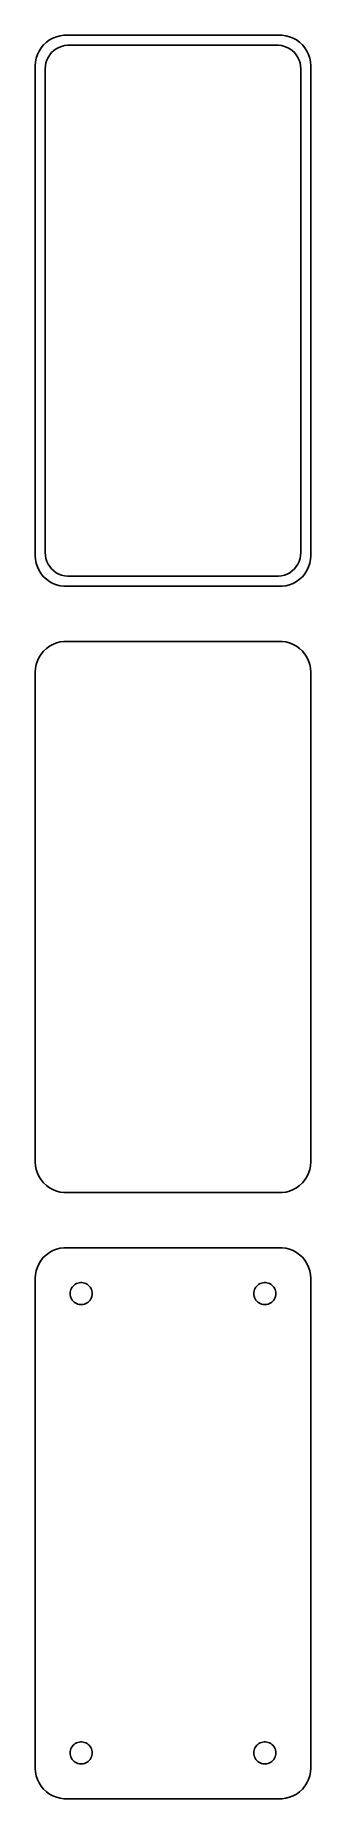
# Model space of a CAD drawing. Header units: metres. Extents: x -22 to 22, y 153 to 441.
import ezdxf

# ---------------------------------------------------------------- set-up
doc = ezdxf.new("R2010")
doc.units = ezdxf.units.M

msp = doc.modelspace()

# ---------------------------------------------------------------- linework, layer by layer
for p, q in [((-19.0451, 440.755), (-19.6289, 440.524)), ((-18.4369, 440.911), (-19.0451, 440.755)), ((-17.8139, 440.99), (-18.4369, 440.911)), ((17.8139, 440.99), (-17.8139, 440.99)), ((18.4369, 440.911), (17.8139, 440.99)), ((19.0451, 440.755), (18.4369, 440.911)), ((19.6289, 440.524), (19.0451, 440.755)), ((-22.1489, 437.841), (-22.3429, 437.243)), ((-21.8815, 438.409), (-22.1489, 437.841)), ((-21.5451, 438.939), (-21.8815, 438.409)), ((-21.1448, 439.423), (-21.5451, 438.939)), ((-20.6871, 439.853), (-21.1448, 439.423)), ((-20.1791, 440.222), (-20.6871, 439.853)), ((-20.3936, 437.366), (-20.133, 437.776)), ((-19.6289, 440.524), (-20.1791, 440.222)), ((-20.133, 437.776), (-19.823, 438.151)), ((-19.823, 438.151), (-19.4685, 438.484)), ((-19.4685, 438.484), (-19.0751, 438.77)), ((-19.0751, 438.77), (-18.6489, 439.004)), ((-18.6489, 439.004), (-18.1967, 439.183)), ((-18.1967, 439.183), (-17.7256, 439.304)), ((-17.7256, 439.304), (-17.2432, 439.365)), ((-17.2432, 439.365), (17.2432, 439.365)), ((17.2432, 439.365), (17.7256, 439.304)), ((17.7256, 439.304), (18.1967, 439.183)), ((18.1967, 439.183), (18.6489, 439.004)), ((18.6489, 439.004), (19.0751, 438.77)), ((19.0751, 438.77), (19.4685, 438.484)), ((19.4685, 438.484), (19.823, 438.151)), ((20.1791, 440.222), (19.6289, 440.524)), ((19.823, 438.151), (20.133, 437.776)), ((20.133, 437.776), (20.3936, 437.366)), ((20.6871, 439.853), (20.1791, 440.222)), ((21.1448, 439.423), (20.6871, 439.853)), ((21.5451, 438.939), (21.1448, 439.423)), ((21.8815, 438.409), (21.5451, 438.939)), ((22.1489, 437.841), (21.8815, 438.409)), ((22.3429, 437.243), (22.1489, 437.841)), ((-22.4606, 436.627), (-22.5, 436)), ((-22.5, 436), (-22.5, 356)), ((-22.3429, 437.243), (-22.4606, 436.627)), ((-20.8726, 435.5), (-20.8421, 435.985)), ((-20.8726, 356.5), (-20.8726, 435.5)), ((-20.8421, 435.985), (-20.751, 436.463)), ((-20.751, 436.463), (-20.6007, 436.926)), ((-20.6007, 436.926), (-20.3936, 437.366)), ((20.3936, 437.366), (20.6007, 436.926)), ((20.6007, 436.926), (20.751, 436.463)), ((20.751, 436.463), (20.8421, 435.985)), ((20.8421, 435.985), (20.8726, 435.5)), ((20.8726, 435.5), (20.8726, 356.5)), ((22.4606, 436.627), (22.3429, 437.243)), ((22.5, 436), (22.4606, 436.627)), ((22.5, 356), (22.5, 436)), ((-22.5, 356), (-22.4606, 355.373)), ((-22.4606, 355.373), (-22.3429, 354.757)), ((-22.3429, 354.757), (-22.1489, 354.159)), ((-20.8421, 356.015), (-20.8726, 356.5)), ((-20.751, 355.537), (-20.8421, 356.015)), ((-20.6007, 355.074), (-20.751, 355.537)), ((-20.3936, 354.634), (-20.6007, 355.074)), ((-20.133, 354.224), (-20.3936, 354.634)), ((-19.823, 353.849), (-20.133, 354.224)), ((20.133, 354.224), (19.823, 353.849)), ((20.3936, 354.634), (20.133, 354.224)), ((20.6007, 355.074), (20.3936, 354.634)), ((20.751, 355.537), (20.6007, 355.074)), ((20.8421, 356.015), (20.751, 355.537)), ((20.8726, 356.5), (20.8421, 356.015)), ((22.1489, 354.159), (22.3429, 354.757)), ((22.3429, 354.757), (22.4606, 355.373)), ((22.4606, 355.373), (22.5, 356)), ((-22.1489, 354.159), (-21.8815, 353.591)), ((-21.8815, 353.591), (-21.5451, 353.061)), ((-21.5451, 353.061), (-21.1448, 352.577)), ((-21.1448, 352.577), (-20.6871, 352.147)), ((-20.6871, 352.147), (-20.1791, 351.778)), ((-20.1791, 351.778), (-19.6289, 351.476)), ((-19.4685, 353.516), (-19.823, 353.849)), ((-19.6289, 351.476), (-19.0451, 351.245)), ((-19.0751, 353.23), (-19.4685, 353.516)), ((-18.6489, 352.996), (-19.0751, 353.23)), ((-18.1967, 352.817), (-18.6489, 352.996)), ((-17.7256, 352.696), (-18.1967, 352.817)), ((-17.2432, 352.635), (-17.7256, 352.696)), ((17.2432, 352.635), (-17.2432, 352.635)), ((17.7256, 352.696), (17.2432, 352.635)), ((18.1967, 352.817), (17.7256, 352.696)), ((18.6489, 352.996), (18.1967, 352.817)), ((19.0751, 353.23), (18.6489, 352.996)), ((19.0451, 351.245), (19.6289, 351.476)), ((19.4685, 353.516), (19.0751, 353.23)), ((19.823, 353.849), (19.4685, 353.516)), ((19.6289, 351.476), (20.1791, 351.778)), ((20.1791, 351.778), (20.6871, 352.147)), ((20.6871, 352.147), (21.1448, 352.577)), ((21.1448, 352.577), (21.5451, 353.061)), ((21.5451, 353.061), (21.8815, 353.591)), ((21.8815, 353.591), (22.1489, 354.159)), ((-19.0451, 351.245), (-18.4369, 351.089)), ((-18.4369, 351.089), (-17.8139, 351.01)), ((-17.8139, 351.01), (17.8139, 351.01)), ((17.8139, 351.01), (18.4369, 351.089)), ((18.4369, 351.089), (19.0451, 351.245)), ((-21.5451, 339.939), (-21.8815, 339.409)), ((-21.1448, 340.423), (-21.5451, 339.939)), ((-20.6871, 340.853), (-21.1448, 340.423)), ((-20.1791, 341.222), (-20.6871, 340.853)), ((-19.6289, 341.524), (-20.1791, 341.222)), ((-19.0451, 341.755), (-19.6289, 341.524)), ((-18.4369, 341.911), (-19.0451, 341.755)), ((-17.8139, 341.99), (-18.4369, 341.911)), ((17.8139, 341.99), (-17.8139, 341.99)), ((18.4369, 341.911), (17.8139, 341.99)), ((19.0451, 341.755), (18.4369, 341.911)), ((19.6289, 341.524), (19.0451, 341.755)), ((20.1791, 341.222), (19.6289, 341.524)), ((20.6871, 340.853), (20.1791, 341.222)), ((21.1448, 340.423), (20.6871, 340.853)), ((21.5451, 339.939), (21.1448, 340.423)), ((21.8815, 339.409), (21.5451, 339.939)), ((-22.4606, 337.627), (-22.5, 337)), ((-22.5, 337), (-22.5, 257)), ((-22.3429, 338.243), (-22.4606, 337.627)), ((-22.1489, 338.841), (-22.3429, 338.243)), ((-21.8815, 339.409), (-22.1489, 338.841)), ((22.1489, 338.841), (21.8815, 339.409)), ((22.3429, 338.243), (22.1489, 338.841)), ((22.4606, 337.627), (22.3429, 338.243)), ((22.5, 337), (22.4606, 337.627)), ((22.5, 257), (22.5, 337)), ((-22.5, 257), (-22.4606, 256.373)), ((-22.4606, 256.373), (-22.3429, 255.757)), ((22.3429, 255.757), (22.4606, 256.373)), ((22.4606, 256.373), (22.5, 257)), ((-22.3429, 255.757), (-22.1489, 255.159)), ((-22.1489, 255.159), (-21.8815, 254.591)), ((-21.8815, 254.591), (-21.5451, 254.061)), ((-21.5451, 254.061), (-21.1448, 253.577)), ((-21.1448, 253.577), (-20.6871, 253.147)), ((20.6871, 253.147), (21.1448, 253.577)), ((21.1448, 253.577), (21.5451, 254.061)), ((21.5451, 254.061), (21.8815, 254.591)), ((21.8815, 254.591), (22.1489, 255.159)), ((22.1489, 255.159), (22.3429, 255.757)), ((-20.6871, 253.147), (-20.1791, 252.778)), ((-20.1791, 252.778), (-19.6289, 252.476)), ((-19.6289, 252.476), (-19.0451, 252.245)), ((-19.0451, 252.245), (-18.4369, 252.089)), ((-18.4369, 252.089), (-17.8139, 252.01)), ((-17.8139, 252.01), (17.8139, 252.01)), ((17.8139, 252.01), (18.4369, 252.089)), ((18.4369, 252.089), (19.0451, 252.245)), ((19.0451, 252.245), (19.6289, 252.476)), ((19.6289, 252.476), (20.1791, 252.778)), ((20.1791, 252.778), (20.6871, 253.147)), ((-20.1791, 242.222), (-20.6871, 241.853)), ((-19.6289, 242.524), (-20.1791, 242.222)), ((-19.0451, 242.755), (-19.6289, 242.524)), ((-18.4369, 242.911), (-19.0451, 242.755)), ((-17.8139, 242.99), (-18.4369, 242.911)), ((17.8139, 242.99), (-17.8139, 242.99)), ((18.4369, 242.911), (17.8139, 242.99)), ((19.0451, 242.755), (18.4369, 242.911)), ((19.6289, 242.524), (19.0451, 242.755)), ((20.1791, 242.222), (19.6289, 242.524)), ((20.6871, 241.853), (20.1791, 242.222)), ((-22.3429, 239.243), (-22.4606, 238.627)), ((-22.1489, 239.841), (-22.3429, 239.243)), ((-21.8815, 240.409), (-22.1489, 239.841)), ((-21.5451, 240.939), (-21.8815, 240.409)), ((-21.1448, 241.423), (-21.5451, 240.939)), ((-20.6871, 241.853), (-21.1448, 241.423)), ((21.1448, 241.423), (20.6871, 241.853)), ((21.5451, 240.939), (21.1448, 241.423)), ((21.8815, 240.409), (21.5451, 240.939)), ((22.1489, 239.841), (21.8815, 240.409)), ((22.3429, 239.243), (22.1489, 239.841)), ((22.4606, 238.627), (22.3429, 239.243)), ((-22.4606, 238.627), (-22.5, 238)), ((-22.5, 238), (-22.5, 158)), ((-16.7434, 235.948), (-16.6736, 236.163)), ((-16.6736, 236.163), (-16.5773, 236.367)), ((-16.5773, 236.367), (-16.4562, 236.558)), ((-16.4562, 236.558), (-16.3121, 236.732)), ((-16.3121, 236.732), (-16.1474, 236.887)), ((-16.1474, 236.887), (-15.9645, 237.02)), ((-15.9645, 237.02), (-15.7664, 237.129)), ((-15.7664, 237.129), (-15.5562, 237.212)), ((-15.5562, 237.212), (-15.3373, 237.268)), ((-15.3373, 237.268), (-15.113, 237.296)), ((-15.113, 237.296), (-14.887, 237.296)), ((-14.887, 237.296), (-14.6627, 237.268)), ((-14.6627, 237.268), (-14.4438, 237.212)), ((-14.4438, 237.212), (-14.2336, 237.129)), ((-14.2336, 237.129), (-14.0355, 237.02)), ((-14.0355, 237.02), (-13.8526, 236.887)), ((-13.8526, 236.887), (-13.6879, 236.732)), ((-13.6879, 236.732), (-13.5438, 236.558)), ((-13.5438, 236.558), (-13.4226, 236.367)), ((-13.4226, 236.367), (-13.3264, 236.163)), ((-13.3264, 236.163), (-13.2565, 235.948)), ((13.2565, 235.948), (13.3264, 236.163)), ((13.3264, 236.163), (13.4226, 236.367)), ((13.4226, 236.367), (13.5438, 236.558)), ((13.5438, 236.558), (13.6879, 236.732)), ((13.6879, 236.732), (13.8526, 236.887)), ((13.8526, 236.887), (14.0355, 237.02)), ((14.0355, 237.02), (14.2336, 237.129)), ((14.2336, 237.129), (14.4438, 237.212)), ((14.4438, 237.212), (14.6627, 237.268)), ((14.6627, 237.268), (14.887, 237.296)), ((14.887, 237.296), (15.113, 237.296)), ((15.113, 237.296), (15.3373, 237.268)), ((15.3373, 237.268), (15.5562, 237.212)), ((15.5562, 237.212), (15.7664, 237.129)), ((15.7664, 237.129), (15.9645, 237.02)), ((15.9645, 237.02), (16.1474, 236.887)), ((16.1474, 236.887), (16.3121, 236.732)), ((16.3121, 236.732), (16.4562, 236.558)), ((16.4562, 236.558), (16.5773, 236.367)), ((16.5773, 236.367), (16.6736, 236.163)), ((16.6736, 236.163), (16.7434, 235.948)), ((22.5, 238), (22.4606, 238.627)), ((22.5, 158), (22.5, 238)), ((-16.8, 235.5), (-16.7858, 235.726)), ((-16.7858, 235.274), (-16.8, 235.5)), ((-16.7858, 235.726), (-16.7434, 235.948)), ((-16.7434, 235.052), (-16.7858, 235.274)), ((-16.6736, 234.837), (-16.7434, 235.052)), ((-16.5773, 234.633), (-16.6736, 234.837)), ((-16.4562, 234.442), (-16.5773, 234.633)), ((-16.3121, 234.268), (-16.4562, 234.442)), ((-16.1474, 234.113), (-16.3121, 234.268)), ((-15.9645, 233.98), (-16.1474, 234.113)), ((-15.7664, 233.871), (-15.9645, 233.98)), ((-15.5562, 233.788), (-15.7664, 233.871)), ((-15.3373, 233.732), (-15.5562, 233.788)), ((-15.113, 233.704), (-15.3373, 233.732)), ((-14.887, 233.704), (-15.113, 233.704)), ((-14.6627, 233.732), (-14.887, 233.704)), ((-14.4438, 233.788), (-14.6627, 233.732)), ((-14.2336, 233.871), (-14.4438, 233.788)), ((-14.0355, 233.98), (-14.2336, 233.871)), ((-13.8526, 234.113), (-14.0355, 233.98)), ((-13.6879, 234.268), (-13.8526, 234.113)), ((-13.5438, 234.442), (-13.6879, 234.268)), ((-13.4226, 234.633), (-13.5438, 234.442)), ((-13.3264, 234.837), (-13.4226, 234.633)), ((-13.2565, 235.052), (-13.3264, 234.837)), ((-13.2565, 235.948), (-13.2142, 235.726)), ((-13.2142, 235.274), (-13.2565, 235.052)), ((-13.2142, 235.726), (-13.2, 235.5)), ((-13.2, 235.5), (-13.2142, 235.274)), ((13.2, 235.5), (13.2142, 235.726)), ((13.2142, 235.274), (13.2, 235.5)), ((13.2142, 235.726), (13.2565, 235.948)), ((13.2565, 235.052), (13.2142, 235.274)), ((13.3264, 234.837), (13.2565, 235.052)), ((13.4226, 234.633), (13.3264, 234.837)), ((13.5438, 234.442), (13.4226, 234.633)), ((13.6879, 234.268), (13.5438, 234.442)), ((13.8526, 234.113), (13.6879, 234.268)), ((14.0355, 233.98), (13.8526, 234.113)), ((14.2336, 233.871), (14.0355, 233.98)), ((14.4438, 233.788), (14.2336, 233.871)), ((14.6627, 233.732), (14.4438, 233.788)), ((14.887, 233.704), (14.6627, 233.732)), ((15.113, 233.704), (14.887, 233.704)), ((15.3373, 233.732), (15.113, 233.704)), ((15.5562, 233.788), (15.3373, 233.732)), ((15.7664, 233.871), (15.5562, 233.788)), ((15.9645, 233.98), (15.7664, 233.871)), ((16.1474, 234.113), (15.9645, 233.98)), ((16.3121, 234.268), (16.1474, 234.113)), ((16.4562, 234.442), (16.3121, 234.268)), ((16.5773, 234.633), (16.4562, 234.442)), ((16.6736, 234.837), (16.5773, 234.633)), ((16.7434, 235.052), (16.6736, 234.837)), ((16.7434, 235.948), (16.7858, 235.726)), ((16.7858, 235.274), (16.7434, 235.052)), ((16.7858, 235.726), (16.8, 235.5)), ((16.8, 235.5), (16.7858, 235.274)), ((-16.6736, 161.163), (-16.5773, 161.367)), ((-16.5773, 161.367), (-16.4562, 161.558)), ((-16.4562, 161.558), (-16.3121, 161.732)), ((-16.3121, 161.732), (-16.1474, 161.887)), ((-16.1474, 161.887), (-15.9645, 162.02)), ((-15.9645, 162.02), (-15.7664, 162.129)), ((-15.7664, 162.129), (-15.5562, 162.212)), ((-15.5562, 162.212), (-15.3373, 162.268)), ((-15.3373, 162.268), (-15.113, 162.296)), ((-15.113, 162.296), (-14.887, 162.296)), ((-14.887, 162.296), (-14.6627, 162.268)), ((-14.6627, 162.268), (-14.4438, 162.212)), ((-14.4438, 162.212), (-14.2336, 162.129)), ((-14.2336, 162.129), (-14.0355, 162.02)), ((-14.0355, 162.02), (-13.8526, 161.887)), ((-13.8526, 161.887), (-13.6879, 161.732)), ((-13.6879, 161.732), (-13.5438, 161.558)), ((-13.5438, 161.558), (-13.4226, 161.367)), ((-13.4226, 161.367), (-13.3264, 161.163)), ((13.3264, 161.163), (13.4226, 161.367)), ((13.4226, 161.367), (13.5438, 161.558)), ((13.5438, 161.558), (13.6879, 161.732)), ((13.6879, 161.732), (13.8526, 161.887)), ((13.8526, 161.887), (14.0355, 162.02)), ((14.0355, 162.02), (14.2336, 162.129)), ((14.2336, 162.129), (14.4438, 162.212)), ((14.4438, 162.212), (14.6627, 162.268)), ((14.6627, 162.268), (14.887, 162.296)), ((14.887, 162.296), (15.113, 162.296)), ((15.113, 162.296), (15.3373, 162.268)), ((15.3373, 162.268), (15.5562, 162.212)), ((15.5562, 162.212), (15.7664, 162.129)), ((15.7664, 162.129), (15.9645, 162.02)), ((15.9645, 162.02), (16.1474, 161.887)), ((16.1474, 161.887), (16.3121, 161.732)), ((16.3121, 161.732), (16.4562, 161.558)), ((16.4562, 161.558), (16.5773, 161.367)), ((16.5773, 161.367), (16.6736, 161.163)), ((-16.8, 160.5), (-16.7858, 160.726)), ((-16.7858, 160.274), (-16.8, 160.5)), ((-16.7858, 160.726), (-16.7434, 160.948)), ((-16.7434, 160.052), (-16.7858, 160.274)), ((-16.7434, 160.948), (-16.6736, 161.163)), ((-16.6736, 159.837), (-16.7434, 160.052)), ((-16.5773, 159.633), (-16.6736, 159.837)), ((-16.4562, 159.442), (-16.5773, 159.633)), ((-16.3121, 159.268), (-16.4562, 159.442)), ((-16.1474, 159.113), (-16.3121, 159.268)), ((-15.9645, 158.98), (-16.1474, 159.113)), ((-15.7664, 158.871), (-15.9645, 158.98)), ((-15.5562, 158.788), (-15.7664, 158.871)), ((-15.3373, 158.732), (-15.5562, 158.788)), ((-15.113, 158.704), (-15.3373, 158.732)), ((-14.887, 158.704), (-15.113, 158.704)), ((-14.6627, 158.732), (-14.887, 158.704)), ((-14.4438, 158.788), (-14.6627, 158.732)), ((-14.2336, 158.871), (-14.4438, 158.788)), ((-14.0355, 158.98), (-14.2336, 158.871)), ((-13.8526, 159.113), (-14.0355, 158.98)), ((-13.6879, 159.268), (-13.8526, 159.113)), ((-13.5438, 159.442), (-13.6879, 159.268)), ((-13.4226, 159.633), (-13.5438, 159.442)), ((-13.3264, 159.837), (-13.4226, 159.633)), ((-13.3264, 161.163), (-13.2565, 160.948)), ((-13.2565, 160.052), (-13.3264, 159.837)), ((-13.2565, 160.948), (-13.2142, 160.726)), ((-13.2142, 160.274), (-13.2565, 160.052)), ((-13.2142, 160.726), (-13.2, 160.5)), ((-13.2, 160.5), (-13.2142, 160.274)), ((13.2, 160.5), (13.2142, 160.726)), ((13.2142, 160.274), (13.2, 160.5)), ((13.2142, 160.726), (13.2565, 160.948)), ((13.2565, 160.052), (13.2142, 160.274)), ((13.2565, 160.948), (13.3264, 161.163)), ((13.3264, 159.837), (13.2565, 160.052)), ((13.4226, 159.633), (13.3264, 159.837)), ((13.5438, 159.442), (13.4226, 159.633)), ((13.6879, 159.268), (13.5438, 159.442)), ((13.8526, 159.113), (13.6879, 159.268)), ((14.0355, 158.98), (13.8526, 159.113)), ((14.2336, 158.871), (14.0355, 158.98)), ((14.4438, 158.788), (14.2336, 158.871)), ((14.6627, 158.732), (14.4438, 158.788)), ((14.887, 158.704), (14.6627, 158.732)), ((15.113, 158.704), (14.887, 158.704)), ((15.3373, 158.732), (15.113, 158.704)), ((15.5562, 158.788), (15.3373, 158.732)), ((15.7664, 158.871), (15.5562, 158.788)), ((15.9645, 158.98), (15.7664, 158.871)), ((16.1474, 159.113), (15.9645, 158.98)), ((16.3121, 159.268), (16.1474, 159.113)), ((16.4562, 159.442), (16.3121, 159.268)), ((16.5773, 159.633), (16.4562, 159.442)), ((16.6736, 159.837), (16.5773, 159.633)), ((16.6736, 161.163), (16.7434, 160.948)), ((16.7434, 160.052), (16.6736, 159.837)), ((16.7434, 160.948), (16.7858, 160.726)), ((16.7858, 160.274), (16.7434, 160.052)), ((16.7858, 160.726), (16.8, 160.5)), ((16.8, 160.5), (16.7858, 160.274)), ((-22.5, 158), (-22.4606, 157.373)), ((-22.4606, 157.373), (-22.3429, 156.757)), ((-22.3429, 156.757), (-22.1489, 156.159)), ((-22.1489, 156.159), (-21.8815, 155.591)), ((-21.8815, 155.591), (-21.5451, 155.061)), ((21.5451, 155.061), (21.8815, 155.591)), ((21.8815, 155.591), (22.1489, 156.159)), ((22.1489, 156.159), (22.3429, 156.757)), ((22.3429, 156.757), (22.4606, 157.373)), ((22.4606, 157.373), (22.5, 158)), ((-21.5451, 155.061), (-21.1448, 154.577)), ((-21.1448, 154.577), (-20.6871, 154.147)), ((-20.6871, 154.147), (-20.1791, 153.778)), ((-20.1791, 153.778), (-19.6289, 153.476)), ((-19.6289, 153.476), (-19.0451, 153.245)), ((-19.0451, 153.245), (-18.4369, 153.089)), ((-18.4369, 153.089), (-17.8139, 153.01)), ((-17.8139, 153.01), (17.8139, 153.01)), ((17.8139, 153.01), (18.4369, 153.089)), ((18.4369, 153.089), (19.0451, 153.245)), ((19.0451, 153.245), (19.6289, 153.476)), ((19.6289, 153.476), (20.1791, 153.778)), ((20.1791, 153.778), (20.6871, 154.147)), ((20.6871, 154.147), (21.1448, 154.577)), ((21.1448, 154.577), (21.5451, 155.061))]:
    msp.add_line(p, q)

doc.saveas('drawing.dxf')
